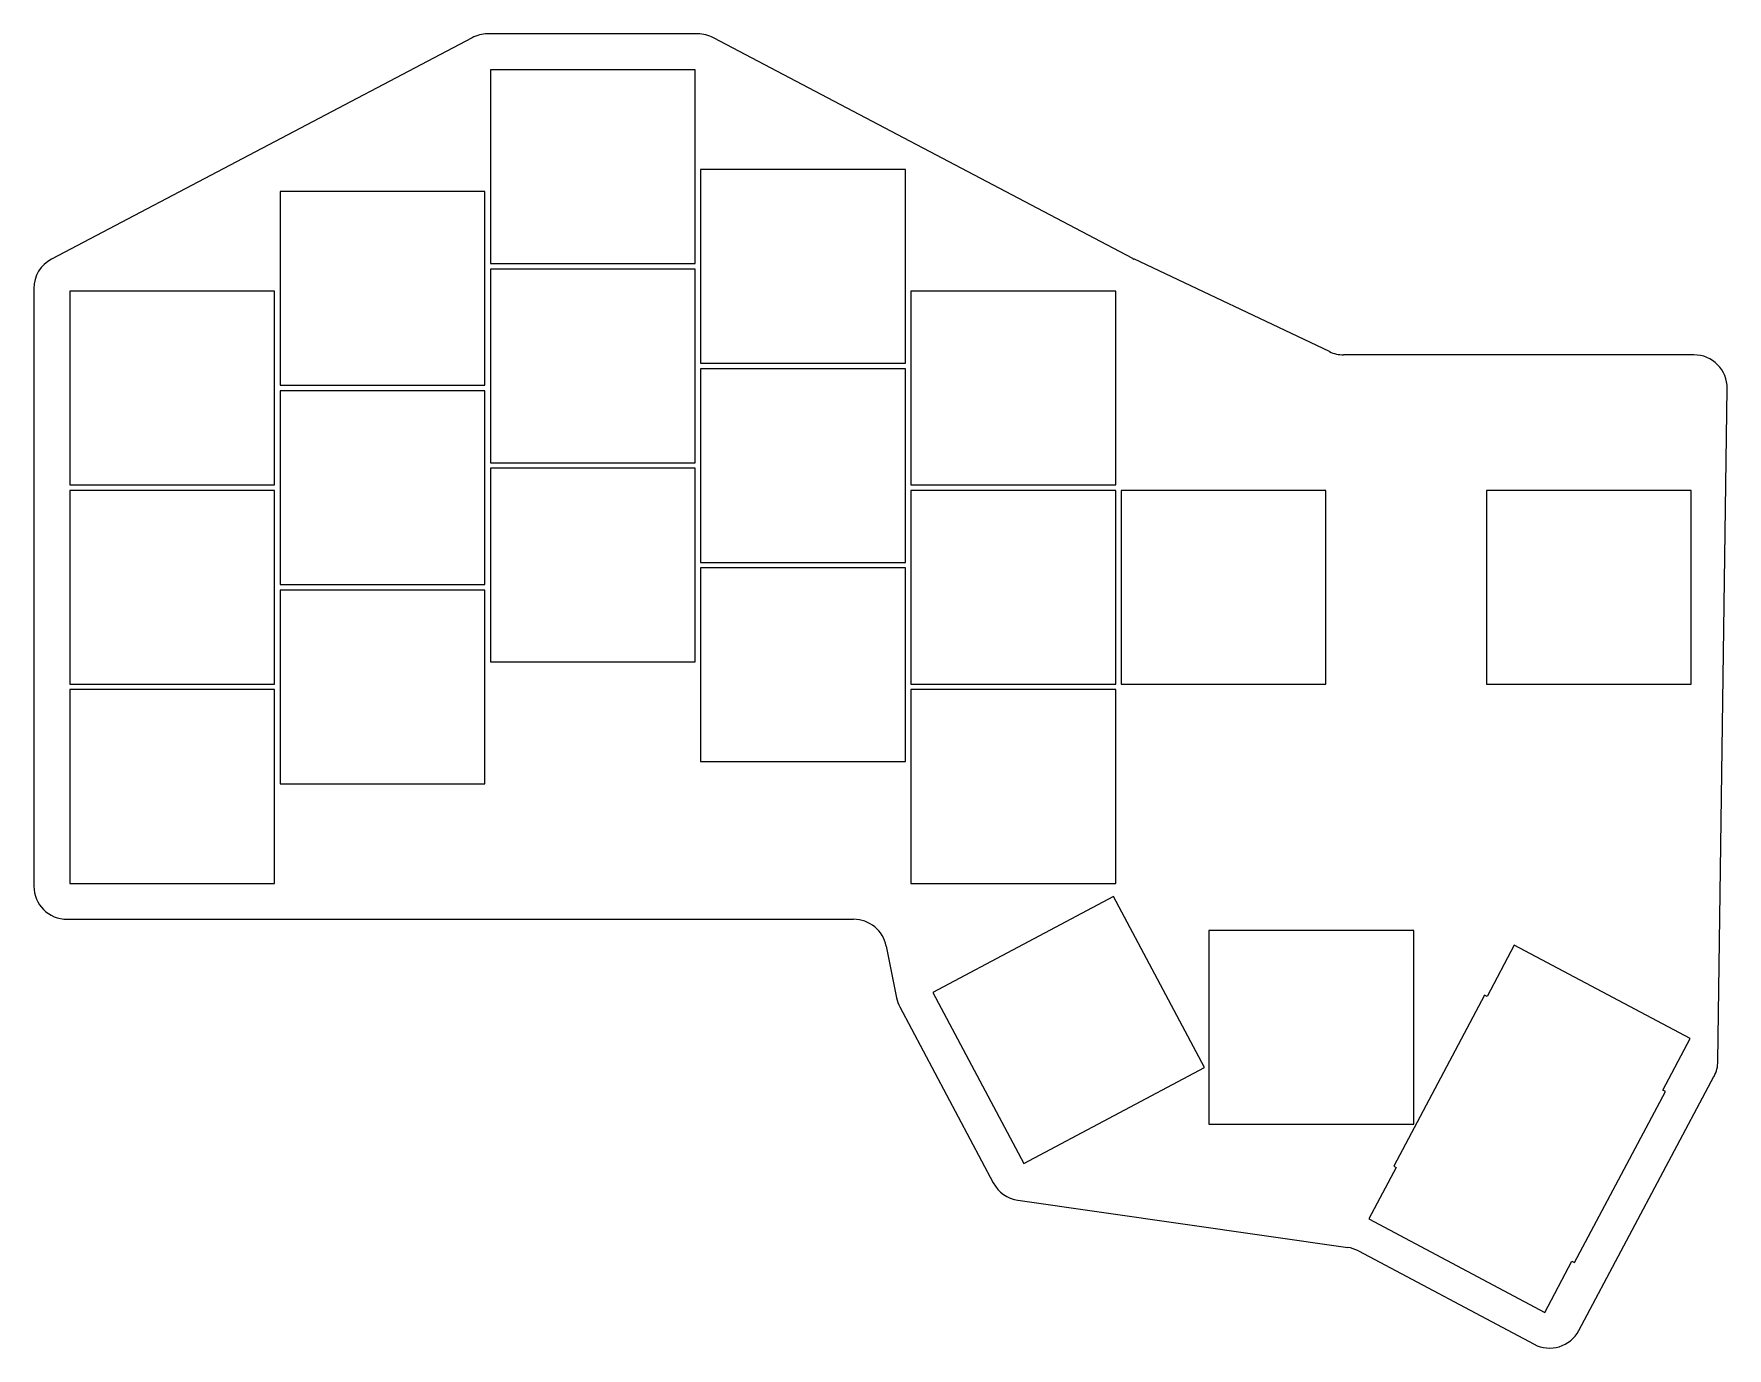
# Model space of a CAD drawing. Header units: millimetres. Extents: x 38 to 190, y -151 to -32.
import ezdxf

# ---------------------------------------------------------------- set-up
doc = ezdxf.new("R2010")
doc.units = ezdxf.units.MM

msp = doc.modelspace()

# ---------------------------------------------------------------- linework, layer by layer
at = {"linetype": 'CONTINUOUS'}
for p, q in [((97.5, -32), (78.5, -32)), ((77.1, -32.35), (39.1, -52.35)), ((136.79, -52.29), (98.9, -32.35)), ((97.25, -35.25), (78.75, -35.25)), ((78.75, -35.25), (78.75, -52.75)), ((97.25, -52.75), (97.25, -35.25)), ((116.25, -44.25), (97.75, -44.25)), ((97.75, -44.25), (97.75, -61.75)), ((116.25, -61.75), (116.25, -44.25)), ((78.25, -46.25), (59.75, -46.25)), ((59.75, -46.25), (59.75, -63.75)), ((78.25, -63.75), (78.25, -46.25)), ((78.75, -52.75), (97.25, -52.75)), ((97.25, -53.25), (78.75, -53.25)), ((78.75, -53.25), (78.75, -70.75)), ((97.25, -70.75), (97.25, -53.25)), ((154.56, -60.71), (136.9, -52.34)), ((37.5, -55), (37.5, -109)), ((59.25, -55.25), (40.75, -55.25)), ((40.75, -55.25), (40.75, -72.75)), ((59.25, -72.75), (59.25, -55.25)), ((135.25, -55.25), (116.75, -55.25)), ((116.75, -55.25), (116.75, -72.75)), ((135.25, -72.75), (135.25, -55.25)), ((187.5, -61), (155.85, -61)), ((97.75, -61.75), (116.25, -61.75)), ((116.25, -62.25), (97.75, -62.25)), ((97.75, -62.25), (97.75, -79.75)), ((116.25, -79.75), (116.25, -62.25)), ((59.75, -63.75), (78.25, -63.75)), ((78.25, -64.25), (59.75, -64.25)), ((59.75, -64.25), (59.75, -81.75)), ((78.25, -81.75), (78.25, -64.25)), ((189.67, -124.83), (190.5, -64.04)), ((78.75, -70.75), (97.25, -70.75)), ((97.25, -71.25), (78.75, -71.25)), ((78.75, -71.25), (78.75, -88.75)), ((97.25, -88.75), (97.25, -71.25)), ((40.75, -72.75), (59.25, -72.75)), ((59.25, -73.25), (40.75, -73.25)), ((40.75, -73.25), (40.75, -90.75)), ((59.25, -90.75), (59.25, -73.25)), ((116.75, -72.75), (135.25, -72.75)), ((135.25, -73.25), (116.75, -73.25)), ((116.75, -73.25), (116.75, -90.75)), ((135.25, -90.75), (135.25, -73.25)), ((154.25, -73.25), (135.75, -73.25)), ((135.75, -73.25), (135.75, -90.75)), ((154.25, -90.75), (154.25, -73.25)), ((187.25, -73.25), (168.75, -73.25)), ((168.75, -73.25), (168.75, -90.75)), ((187.25, -90.75), (187.25, -73.25)), ((97.75, -79.75), (116.25, -79.75)), ((116.25, -80.25), (97.75, -80.25)), ((97.75, -80.25), (97.75, -97.75)), ((116.25, -97.75), (116.25, -80.25)), ((59.75, -81.75), (78.25, -81.75)), ((78.25, -82.25), (59.75, -82.25)), ((59.75, -82.25), (59.75, -99.75)), ((78.25, -99.75), (78.25, -82.25)), ((78.75, -88.75), (97.25, -88.75)), ((40.75, -90.75), (59.25, -90.75)), ((59.25, -91.25), (40.75, -91.25)), ((40.75, -91.25), (40.75, -108.75)), ((59.25, -108.75), (59.25, -91.25)), ((116.75, -90.75), (135.25, -90.75)), ((135.25, -91.25), (116.75, -91.25)), ((116.75, -91.25), (116.75, -108.75)), ((135.25, -108.75), (135.25, -91.25)), ((135.75, -90.75), (154.25, -90.75)), ((168.75, -90.75), (187.25, -90.75)), ((97.75, -97.75), (116.25, -97.75)), ((59.75, -99.75), (78.25, -99.75)), ((40.75, -108.75), (59.25, -108.75)), ((116.75, -108.75), (135.25, -108.75)), ((135.06, -109.93), (118.72, -118.62)), ((143.28, -125.38), (135.06, -109.93)), ((40.5, -112), (111.57, -112)), ((162.18, -113.02), (143.68, -113.02)), ((143.68, -113.02), (143.68, -130.52)), ((162.18, -130.52), (162.18, -113.02)), ((114.52, -114.42), (115.44, -119.1)), ((171.27, -114.33), (168.81, -118.97)), ((187.16, -122.78), (171.27, -114.33)), ((118.72, -118.62), (126.94, -134.07)), ((168.58, -118.85), (160.37, -134.3)), ((168.81, -118.97), (168.58, -118.85)), ((115.74, -119.92), (124.19, -135.81)), ((184.7, -127.42), (187.16, -122.78)), ((126.94, -134.07), (143.28, -125.38)), ((177.11, -149.15), (189.31, -126.19)), ((176.7, -142.99), (184.92, -127.54)), ((184.92, -127.54), (184.7, -127.42)), ((143.68, -130.52), (162.18, -130.52)), ((160.59, -134.42), (158.12, -139.06)), ((160.37, -134.3), (160.59, -134.42)), ((126.41, -137.38), (156.22, -141.64)), ((158.12, -139.06), (174.02, -147.51)), ((157.2, -141.96), (173.05, -150.39)), ((174.02, -147.51), (176.48, -142.87)), ((176.48, -142.87), (176.7, -142.99))]:
    msp.add_line(p, q, dxfattribs=at)
for centre, start, end in [((78.5, -35), 90, 117.7585), ((97.5, -35), 62.2415, 90), ((40.5, -55), 117.7585, 180), ((138.18, -49.63), 242.2415, 244.6538), ((155.85, -58), 244.6538, 270), ((187.5, -64), 359.2134, 450), ((40.5, -109), 180, 270), ((111.57, -115), 11.2176, 90), ((118.39, -118.51), 191.2176, 208), ((186.67, -124.78), 332, 359.2134), ((126.84, -134.41), 208, 261.855), ((155.79, -144.61), 62, 81.855), ((174.46, -147.74), 242, 332)]:
    msp.add_arc(centre, 3, start, end, dxfattribs=at)

doc.saveas('drawing.dxf')
